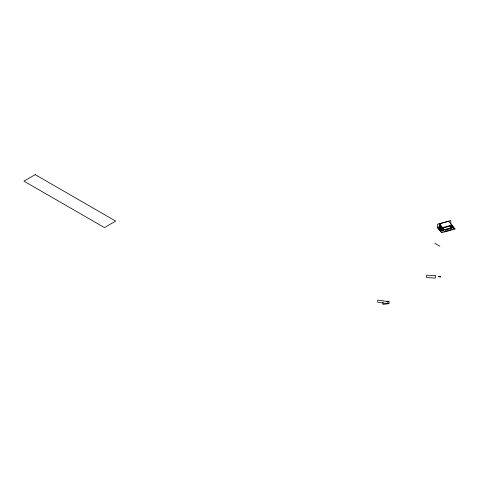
<?xml version="1.0" encoding="UTF-8"?>
<svg xmlns="http://www.w3.org/2000/svg" width="479" height="479" viewBox="0 0 479 479"><rect width="100%" height="100%" fill="white"/><g stroke="black" fill="none" stroke-linecap="round" stroke-linejoin="round"><path stroke-width="0.72" d="M441.656 232.686L442.554 230.177L442.59 227.603L439.488 223.891L448.745 221.322L451.841 225.034L451.847 227.597L455.05 228.968L441.656 232.686L437.411 227.597L437.399 224.22L450.793 220.502L450.805 223.879L455.05 228.968L453.984 228.699M437.411 227.597L439.465 226.471L442.554 230.177L451.847 227.597L453.894 227.585M437.962 228.255L440.009 227.136L440.009 225.154L440.512 225.022L440.009 225.154L440.009 227.681L441.009 227.417L441.003 226.148L441.009 227.417M438.195 228.531L440.249 227.411L440.249 227.962L439.465 227.022L439.488 223.891L439.494 224.477L442.554 228.202L451.847 225.627M438.405 228.788L440.458 227.663L440.458 228.22M439.237 229.782L441.123 228.752L441.291 229.213M440.171 230.902L442.219 229.776M440.5 231.297L442.554 230.177M438.8 229.255L440.878 228.172M439.656 230.285L441.758 229.219L441.758 229.77L440.878 228.717M386.379 301.602L387.649 301.195M451.841 225.034L442.548 227.615L442.554 228.202M450.062 226.01L452.11 225.441M386.349 301.548L389.05 301.225L389.05 303.644L382.978 304.363L382.978 301.95M451.835 225.615L451.505 225.214L451.511 227.196L453.499 227.112M450.583 226.082L452.583 226.01L450.583 226.639L450.583 226.082L450.984 226.567M451.667 226.561L453.032 226.549M434.776 243.272L439.878 246.218M451.511 227.196L451.847 227.597M449.799 225.699L450.984 227.118M444.41 231.92L443.249 229.986L442.907 227.603L442.919 230.136M444.757 229.567L446.021 231.477M447.182 231.153L445.931 229.237L445.931 229.794M448.344 230.83L447.105 228.914L447.105 229.465M448.278 228.591L449.506 230.507M450.667 230.183L449.452 228.261L449.452 228.818M451.032 227.824L452.188 229.764M451.02 225.843L451.032 228.375L450.691 226.076M448.745 221.322L448.745 221.909M442.213 227.794L442.225 230.327M443.249 228.01L443.249 229.986M35.212 174.637L23.95 181.134L104.416 227.591L115.678 221.094L35.212 174.637M435.339 275.742L426.573 275.18L426.573 277.533L435.339 278.089L435.339 275.742M387.852 301.519L377.686 300.099L377.686 302.243L387.852 303.662L387.852 301.519M440.632 276.76L438.345 276.155L438.345 276.509L440.632 277.113L440.632 276.76"/></g></svg>
